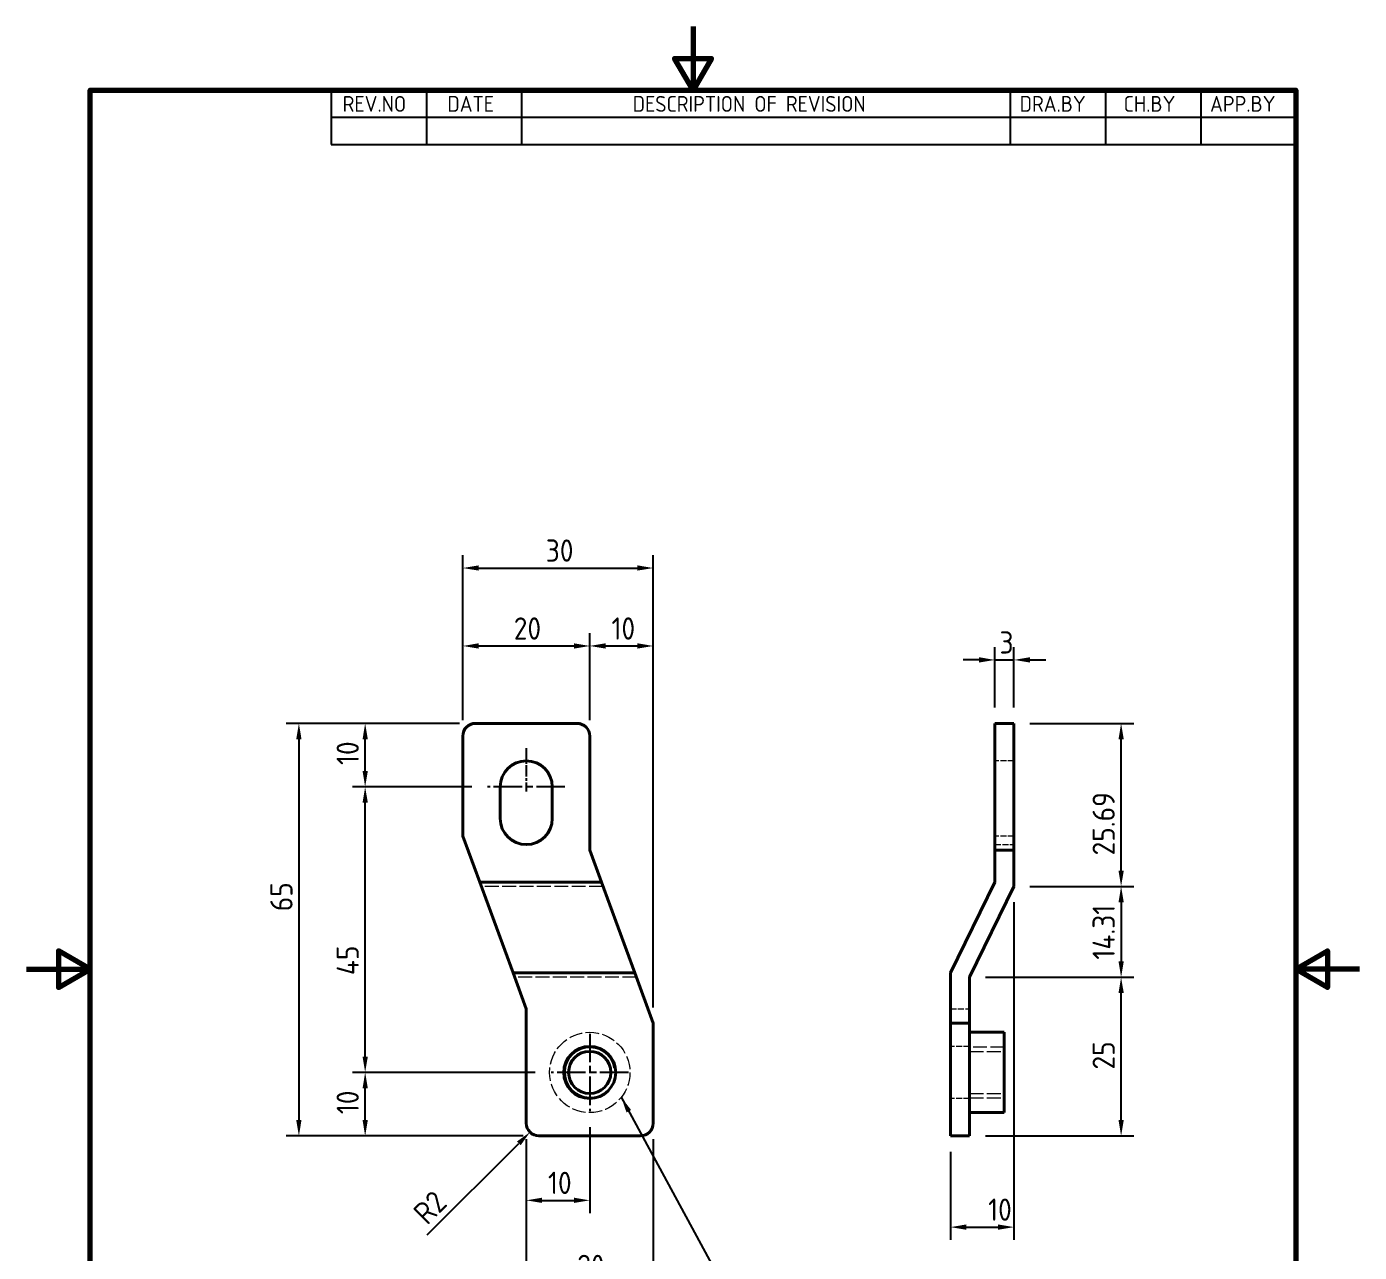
# Model space of a CAD drawing. Header units: millimetres. Extents: x 0 to 210, y 0 to 297.
# Drawn here: x 0 to 210, y 103.9 to 297 of the extents above; entities that cross this region are included whole.
import ezdxf

# ---------------------------------------------------------------- set-up
doc = ezdxf.new("R2010")
doc.units = ezdxf.units.MM
doc.linetypes.add('CHAIN', pattern=[0.3543, 0.2362, -0.0295, 0.0591, -0.0295])
doc.linetypes.add('DASHED', pattern=[0.2067, 0.1654, -0.0413])
doc.layers.get('0').update_dxf_attribs({"color": 3, "lineweight": 25})
for name, color, linetype, lineweight in [('가려진 것(ISO)', 2, 'DASHED', 18), ('가시적인 것(ISO)', 3, 'Continuous', 40), ('가시적인 좁은 것(ISO)', 3, 'Continuous', 35), ('경계(ISO)', 7, 'Continuous', 70), ('기호(ISO)', 5, 'Continuous', 25), ('중심 표식(ISO)', 1, 'Continuous', 25), ('치수(ISO)', 7, 'Continuous', 25)]:
    doc.layers.add(name, color=color, linetype=linetype, lineweight=lineweight)
doc.styles.add('ISO Proportiona M2B', font='isocp.shx')
doc.styles.add('치수 텍스트_PSTEK_POSCO', font='isocp.shx')
doc.dimstyles.new('치수_PSTEK_POSCO', dxfattribs={"dimtxt": 3.5, "dimasz": 2.5, "dimexe": 2, "dimexo": 2.5, "dimgap": 1, "dimtad": 1, "dimrnd": 1e-08, "dimdsep": 46, "dimtxsty": '치수 텍스트_PSTEK_POSCO', "dimcen": 0.09, "dimdle": 10, "dimclrd": 7, "dimclre": 7, "dimclrt": 2, "dimadec": 1, "dimazin": 2, "dimtfac": 1, "dimtmove": 0, "dimatfit": 3, "dimfxl": 0, "dimtolj": 1, "dimlwd": -1, "dimlwe": -1, "dimarcsym": 0})
doc.dimstyles.new('치수_PSTEK_POSCO$7', dxfattribs={"dimtxt": 3.5, "dimasz": 2.5, "dimexe": 2, "dimexo": 2.5, "dimgap": 1, "dimtad": 1, "dimrnd": 1e-08, "dimdsep": 46, "dimtxsty": '치수 텍스트_PSTEK_POSCO', "dimcen": 0.09, "dimdle": 10, "dimclrd": 7, "dimclre": 7, "dimclrt": 2, "dimadec": 1, "dimazin": 2, "dimtfac": 1, "dimtmove": 0, "dimatfit": 3, "dimfxl": 0, "dimtolj": 1, "dimlwd": -1, "dimlwe": -1, "dimarcsym": 0})

# ---------------------------------------------------------------- blocks, each defined once
blk = doc.blocks.new('경계 Default Border')
at = {"layer": '경계(ISO)', "flags": 128}
for points in [[(105, 297), (105, 287), (102.11, 292), (107.89, 292), (105, 287)], [(10, 10), (10, 287), (200, 287), (200, 10), (10, 10)], [(0, 148.5), (10, 148.5), (5, 151.39), (5, 145.61), (10, 148.5)], [(210, 148.5), (200, 148.5), (205, 151.39), (205, 145.61), (200, 148.5)]]:
    blk.add_lwpolyline(points, dxfattribs=at)
blk = doc.blocks.new('리비전 내역')
at = {"layer": '기호(ISO)'}
for p, q in [((48, 287), (200, 287)), ((48, 287), (48, 282.72)), ((63, 287), (63, 282.72)), ((78, 287), (78, 282.72)), ((155, 287), (155, 282.72)), ((170, 287), (170, 282.72)), ((185, 287), (185, 282.72)), ((200, 287), (200, 282.72)), ((48, 282.72), (200, 282.72)), ((48, 282.72), (48, 278.44)), ((63, 282.72), (63, 278.44)), ((78, 282.72), (78, 278.44)), ((155, 282.72), (155, 278.44)), ((170, 282.72), (170, 278.44)), ((185, 282.72), (185, 278.44)), ((200, 282.72), (200, 278.44)), ((48, 278.44), (200, 278.44))]:
    blk.add_line(p, q, dxfattribs=at)
at = {"layer": '기호(ISO)', "color": 2, "char_height": 2.5, "attachment_point": 7, "style": 'ISO Proportiona M2B'}
for s, insert in [('REV.NO', (49.79, 283.58)), ('DATE', (66.31, 283.58)), ('DESCRIPTION OF REVISION', (95.51, 283.58)), ('DRA.BY', (156.48, 283.58)), ('CH.BY', (172.86, 283.58)), ('APP.BY', (186.48, 283.58))]:
    blk.add_mtext(s, dxfattribs=dict(at, insert=insert))
blk = doc.blocks.new('*D22')
at = {"layer": 'Defpoints', "color": 0, "transparency": 16777216}
for p in [(53.34, 132.22), (82.63, 132.22), (80.73, 122.22)]:
    blk.add_point(p, dxfattribs=at)
at = {"layer": '치수(ISO)', "color": 7, "transparency": 16777216}
for p, q in [((80.13, 132.22), (51.34, 132.22)), ((53.34, 124.72), (53.34, 129.72)), ((78.23, 122.22), (51.34, 122.22))]:
    blk.add_line(p, q, dxfattribs=at)
for points in [[(52.93, 129.72), (53.76, 129.72), (53.34, 132.22)], [(52.93, 124.72), (53.76, 124.72), (53.34, 122.22)]]:
    blk.add_solid(points, dxfattribs=at)
at = {"layer": '치수(ISO)', "color": 2, "transparency": 16777216, "insert": (50.59, 125.64), "char_height": 3.5, "attachment_point": 4, "rotation": 90, "style": '치수 텍스트_PSTEK_POSCO'}
blk.add_mtext('\\A1;10', dxfattribs=at)
blk = doc.blocks.new('*D23')
at = {"layer": 'Defpoints', "color": 0, "transparency": 16777216}
for p in [(53.34, 177.22), (72.63, 177.22), (82.63, 132.22)]:
    blk.add_point(p, dxfattribs=at)
at = {"layer": '치수(ISO)', "color": 7, "transparency": 16777216}
for p, q in [((70.13, 177.22), (51.34, 177.22)), ((53.34, 134.72), (53.34, 174.72)), ((80.13, 132.22), (51.34, 132.22))]:
    blk.add_line(p, q, dxfattribs=at)
for points in [[(52.93, 174.72), (53.76, 174.72), (53.34, 177.22)], [(52.93, 134.72), (53.76, 134.72), (53.34, 132.22)]]:
    blk.add_solid(points, dxfattribs=at)
at = {"layer": '치수(ISO)', "color": 2, "transparency": 16777216, "insert": (50.59, 147.56), "char_height": 3.5, "attachment_point": 4, "rotation": 90, "style": '치수 텍스트_PSTEK_POSCO'}
blk.add_mtext('\\A1;45', dxfattribs=at)
blk = doc.blocks.new('*D24')
at = {"layer": 'Defpoints', "color": 0, "transparency": 16777216}
for p in [(53.34, 187.22), (70.73, 187.22), (72.63, 177.22)]:
    blk.add_point(p, dxfattribs=at)
at = {"layer": '치수(ISO)', "color": 7, "transparency": 16777216}
for p, q in [((68.23, 187.22), (51.34, 187.22)), ((53.34, 179.72), (53.34, 184.72)), ((70.13, 177.22), (51.34, 177.22))]:
    blk.add_line(p, q, dxfattribs=at)
for points in [[(52.93, 184.72), (53.76, 184.72), (53.34, 187.22)], [(52.93, 179.72), (53.76, 179.72), (53.34, 177.22)]]:
    blk.add_solid(points, dxfattribs=at)
at = {"layer": '치수(ISO)', "color": 2, "transparency": 16777216, "insert": (50.59, 180.66), "char_height": 3.5, "attachment_point": 4, "rotation": 90, "style": '치수 텍스트_PSTEK_POSCO'}
blk.add_mtext('\\A1;10', dxfattribs=at)
blk = doc.blocks.new('*D25')
at = {"layer": 'Defpoints', "color": 0, "transparency": 16777216}
for p in [(148.58, 147.22), (172.46, 147.22), (148.58, 122.22)]:
    blk.add_point(p, dxfattribs=at)
at = {"layer": '치수(ISO)', "color": 7, "transparency": 16777216}
for p, q in [((151.08, 147.22), (174.46, 147.22)), ((172.46, 124.72), (172.46, 144.72)), ((151.08, 122.22), (174.46, 122.22))]:
    blk.add_line(p, q, dxfattribs=at)
for points in [[(172.05, 144.72), (172.88, 144.72), (172.46, 147.22)], [(172.05, 124.72), (172.88, 124.72), (172.46, 122.22)]]:
    blk.add_solid(points, dxfattribs=at)
at = {"layer": '치수(ISO)', "color": 2, "transparency": 16777216, "insert": (169.71, 132.68), "char_height": 3.5, "attachment_point": 4, "rotation": 90, "style": '치수 텍스트_PSTEK_POSCO'}
blk.add_mtext('\\A1;25', dxfattribs=at)
blk = doc.blocks.new('*D26')
at = {"layer": 'Defpoints', "color": 0, "transparency": 16777216}
for p in [(155.58, 187.22), (172.46, 187.22), (155.58, 161.53)]:
    blk.add_point(p, dxfattribs=at)
at = {"layer": '치수(ISO)', "color": 7, "transparency": 16777216}
for p, q in [((158.08, 187.22), (174.46, 187.22)), ((172.46, 164.03), (172.46, 184.72)), ((158.08, 161.53), (174.46, 161.53))]:
    blk.add_line(p, q, dxfattribs=at)
for points in [[(172.05, 184.72), (172.88, 184.72), (172.46, 187.22)], [(172.05, 164.03), (172.88, 164.03), (172.46, 161.53)]]:
    blk.add_solid(points, dxfattribs=at)
at = {"layer": '치수(ISO)', "color": 2, "transparency": 16777216, "insert": (169.71, 166.42), "char_height": 3.5, "attachment_point": 4, "rotation": 90, "style": '치수 텍스트_PSTEK_POSCO'}
blk.add_mtext('\\A1;25.69', dxfattribs=at)
blk = doc.blocks.new('*D27')
at = {"layer": 'Defpoints', "color": 0, "transparency": 16777216}
for p in [(155.58, 161.53), (145.58, 122.22), (155.58, 107.85)]:
    blk.add_point(p, dxfattribs=at)
at = {"layer": '치수(ISO)', "color": 7, "transparency": 16777216}
for p, q in [((155.58, 159.03), (155.58, 105.85)), ((145.58, 119.72), (145.58, 105.85)), ((148.08, 107.85), (153.08, 107.85))]:
    blk.add_line(p, q, dxfattribs=at)
for points in [[(148.08, 108.27), (148.08, 107.43), (145.58, 107.85)], [(153.08, 108.27), (153.08, 107.43), (155.58, 107.85)]]:
    blk.add_solid(points, dxfattribs=at)
at = {"layer": '치수(ISO)', "color": 2, "transparency": 16777216, "insert": (151.5, 110.6), "char_height": 3.5, "attachment_point": 4, "style": '치수 텍스트_PSTEK_POSCO'}
blk.add_mtext('\\A1;10', dxfattribs=at)
blk = doc.blocks.new('*D28')
at = {"layer": 'Defpoints', "color": 0, "transparency": 16777216}
for p in [(155.58, 197.22), (152.58, 187.22), (155.58, 187.22)]:
    blk.add_point(p, dxfattribs=at)
at = {"layer": '치수(ISO)', "color": 7, "transparency": 16777216}
for p, q in [((152.58, 189.72), (152.58, 199.22)), ((155.58, 189.72), (155.58, 199.22)), ((150.08, 197.22), (147.58, 197.22)), ((152.58, 197.22), (155.58, 197.22)), ((158.08, 197.22), (160.58, 197.22))]:
    blk.add_line(p, q, dxfattribs=at)
for points in [[(150.08, 197.64), (150.08, 196.81), (152.58, 197.22)], [(158.08, 197.64), (158.08, 196.81), (155.58, 197.22)]]:
    blk.add_solid(points, dxfattribs=at)
at = {"layer": '치수(ISO)', "color": 2, "transparency": 16777216, "insert": (153.3, 199.97), "char_height": 3.5, "attachment_point": 4, "style": '치수 텍스트_PSTEK_POSCO'}
blk.add_mtext('\\A1;3', dxfattribs=at)
blk = doc.blocks.new('*D29')
at = {"layer": 'Defpoints', "color": 0, "transparency": 16777216}
for p in [(88.73, 199.42), (68.73, 185.22), (88.73, 185.22)]:
    blk.add_point(p, dxfattribs=at)
at = {"layer": '치수(ISO)', "color": 7, "transparency": 16777216}
for p, q in [((68.73, 187.72), (68.73, 201.42)), ((88.73, 187.72), (88.73, 201.42)), ((71.23, 199.42), (86.23, 199.42))]:
    blk.add_line(p, q, dxfattribs=at)
for points in [[(71.23, 199.84), (71.23, 199), (68.73, 199.42)], [(86.23, 199.84), (86.23, 199), (88.73, 199.42)]]:
    blk.add_solid(points, dxfattribs=at)
at = {"layer": '치수(ISO)', "color": 2, "transparency": 16777216, "insert": (76.76, 202.17), "char_height": 3.5, "attachment_point": 4, "style": '치수 텍스트_PSTEK_POSCO'}
blk.add_mtext('\\A1;20', dxfattribs=at)
blk = doc.blocks.new('*D30')
at = {"layer": 'Defpoints', "color": 0, "transparency": 16777216}
for p in [(98.73, 199.42), (88.73, 185.22), (98.73, 139.97)]:
    blk.add_point(p, dxfattribs=at)
at = {"layer": '치수(ISO)', "color": 7, "transparency": 16777216}
for p, q in [((88.73, 187.72), (88.73, 201.42)), ((98.73, 142.47), (98.73, 201.42)), ((91.23, 199.42), (96.23, 199.42))]:
    blk.add_line(p, q, dxfattribs=at)
for points in [[(91.23, 199.84), (91.23, 199), (88.73, 199.42)], [(96.23, 199.84), (96.23, 199), (98.73, 199.42)]]:
    blk.add_solid(points, dxfattribs=at)
at = {"layer": '치수(ISO)', "color": 2, "transparency": 16777216, "insert": (92.15, 202.17), "char_height": 3.5, "attachment_point": 4, "style": '치수 텍스트_PSTEK_POSCO'}
blk.add_mtext('\\A1;10', dxfattribs=at)
blk = doc.blocks.new('*D31')
at = {"layer": 'Defpoints', "color": 0, "transparency": 16777216}
for p in [(70.73, 187.22), (42.9, 122.22), (80.73, 122.22)]:
    blk.add_point(p, dxfattribs=at)
at = {"layer": '치수(ISO)', "color": 7, "transparency": 16777216}
for p, q in [((68.23, 187.22), (40.9, 187.22)), ((42.9, 184.72), (42.9, 124.72)), ((78.23, 122.22), (40.9, 122.22))]:
    blk.add_line(p, q, dxfattribs=at)
for points in [[(42.48, 184.72), (43.31, 184.72), (42.9, 187.22)], [(42.48, 124.72), (43.31, 124.72), (42.9, 122.22)]]:
    blk.add_solid(points, dxfattribs=at)
at = {"layer": '치수(ISO)', "color": 2, "transparency": 16777216, "insert": (40.15, 157.62), "char_height": 3.5, "attachment_point": 4, "rotation": 90, "style": '치수 텍스트_PSTEK_POSCO'}
blk.add_mtext('\\A1;65', dxfattribs=at)
blk = doc.blocks.new('*D32')
at = {"layer": 'Defpoints', "color": 0, "transparency": 16777216}
for p in [(88.73, 126.12), (78.73, 124.22), (88.73, 112.07)]:
    blk.add_point(p, dxfattribs=at)
at = {"layer": '치수(ISO)', "color": 7, "transparency": 16777216}
for p, q in [((88.73, 123.62), (88.73, 110.07)), ((78.73, 121.72), (78.73, 110.07)), ((81.23, 112.07), (86.23, 112.07))]:
    blk.add_line(p, q, dxfattribs=at)
for points in [[(81.23, 112.49), (81.23, 111.66), (78.73, 112.07)], [(86.23, 112.49), (86.23, 111.66), (88.73, 112.07)]]:
    blk.add_solid(points, dxfattribs=at)
at = {"layer": '치수(ISO)', "color": 2, "transparency": 16777216, "insert": (82.15, 114.82), "char_height": 3.5, "attachment_point": 4, "style": '치수 텍스트_PSTEK_POSCO'}
blk.add_mtext('\\A1;10', dxfattribs=at)
blk = doc.blocks.new('*D33')
at = {"layer": 'Defpoints', "color": 0, "transparency": 16777216}
for p in [(78.73, 124.22), (98.73, 124.22), (98.73, 98.99)]:
    blk.add_point(p, dxfattribs=at)
at = {"layer": '치수(ISO)', "color": 7, "transparency": 16777216}
for p, q in [((78.73, 121.72), (78.73, 96.99)), ((98.73, 121.72), (98.73, 96.99)), ((81.23, 98.99), (96.23, 98.99))]:
    blk.add_line(p, q, dxfattribs=at)
for points in [[(81.23, 99.41), (81.23, 98.57), (78.73, 98.99)], [(96.23, 99.41), (96.23, 98.57), (98.73, 98.99)]]:
    blk.add_solid(points, dxfattribs=at)
at = {"layer": '치수(ISO)', "color": 2, "transparency": 16777216, "insert": (86.76, 101.74), "char_height": 3.5, "attachment_point": 4, "style": '치수 텍스트_PSTEK_POSCO'}
blk.add_mtext('\\A1;20', dxfattribs=at)
blk = doc.blocks.new('*D34')
at = {"layer": 'Defpoints', "color": 0, "transparency": 16777216}
for p in [(80.73, 124.22), (79.32, 122.81)]:
    blk.add_point(p, dxfattribs=at)
at = {"layer": '치수(ISO)', "color": 7, "transparency": 16777216}
blk.add_line((63.12, 106.62), (77.55, 121.04), dxfattribs=at)
blk.add_solid([(77.25, 121.34), (77.84, 120.75), (79.32, 122.81)], dxfattribs=at)
at = {"layer": '치수(ISO)', "color": 2, "transparency": 16777216, "insert": (61.88, 109.27), "char_height": 3.5, "attachment_point": 4, "rotation": 45, "style": '치수 텍스트_PSTEK_POSCO'}
blk.add_mtext('\\A1;R2', dxfattribs=at)
blk = doc.blocks.new('*D35')
at = {"layer": 'Defpoints', "color": 0, "transparency": 16777216}
for p in [(98.73, 211.7), (68.73, 185.22), (98.73, 139.97)]:
    blk.add_point(p, dxfattribs=at)
at = {"layer": '치수(ISO)', "color": 7, "transparency": 16777216}
for p, q in [((68.73, 187.72), (68.73, 213.7)), ((98.73, 142.47), (98.73, 213.7)), ((71.23, 211.7), (96.23, 211.7))]:
    blk.add_line(p, q, dxfattribs=at)
for points in [[(71.23, 212.12), (71.23, 211.29), (68.73, 211.7)], [(96.23, 212.12), (96.23, 211.29), (98.73, 211.7)]]:
    blk.add_solid(points, dxfattribs=at)
at = {"layer": '치수(ISO)', "color": 2, "transparency": 16777216, "insert": (81.8, 214.45), "char_height": 3.5, "attachment_point": 4, "style": '치수 텍스트_PSTEK_POSCO'}
blk.add_mtext('\\A1;30', dxfattribs=at)
blk = doc.blocks.new('*D36')
at = {"layer": 'Defpoints', "color": 0, "transparency": 16777216}
for p in [(155.58, 161.53), (148.58, 147.22), (172.46, 147.22)]:
    blk.add_point(p, dxfattribs=at)
at = {"layer": '치수(ISO)', "color": 7, "transparency": 16777216}
for p, q in [((158.08, 161.53), (174.46, 161.53)), ((172.46, 159.03), (172.46, 149.72)), ((151.08, 147.22), (174.46, 147.22))]:
    blk.add_line(p, q, dxfattribs=at)
for points in [[(172.05, 159.03), (172.88, 159.03), (172.46, 161.53)], [(172.05, 149.72), (172.88, 149.72), (172.46, 147.22)]]:
    blk.add_solid(points, dxfattribs=at)
at = {"layer": '치수(ISO)', "color": 2, "transparency": 16777216, "insert": (169.71, 150), "char_height": 3.5, "attachment_point": 4, "rotation": 90, "style": '치수 텍스트_PSTEK_POSCO'}
blk.add_mtext('\\A1;14.31', dxfattribs=at)

msp = doc.modelspace()

# ---------------------------------------------------------------- linework, layer by layer
at = {"layer": '가려진 것(ISO)', "ltscale": 5.71399}
for p, q in [((155.576, 181.323), (152.576, 181.323)), ((155.576, 169.475), (152.576, 169.475)), ((152.576, 168.123), (155.576, 168.123)), ((145.576, 142.223), (148.576, 142.223)), ((148.576, 136.323), (145.576, 136.323)), ((148.576, 128.123), (145.576, 128.123))]:
    msp.add_line(p, q, dxfattribs=at)
at = {"layer": '가려진 것(ISO)', "ltscale": 13.251479}
for p, q in [((90.82, 161.528), (71.646, 161.528)), ((96.069, 147.223), (76.895, 147.223))]:
    msp.add_line(p, q, dxfattribs=at)
at = {"layer": '가려진 것(ISO)', "ltscale": 13.231737}
for p, q in [((154.046, 136.223), (148.576, 136.223)), ((148.576, 135.546), (154.046, 135.546)), ((148.576, 128.899), (154.046, 128.899)), ((148.576, 128.223), (154.046, 128.223))]:
    msp.add_line(p, q, dxfattribs=at)
at = {"layer": '가려진 것(ISO)', "ltscale": 12.817657}
msp.add_circle((88.73, 132.223), 6.325, dxfattribs=at)
at = {"layer": '가시적인 것(ISO)'}
for p, q in [((86.73, 187.223), (70.73, 187.223)), ((152.576, 185.223), (152.576, 187.223)), ((155.576, 187.223), (152.576, 187.223)), ((155.576, 187.223), (155.576, 185.223)), ((68.73, 169.475), (68.73, 185.223)), ((88.73, 167.223), (88.73, 185.223)), ((152.576, 167.223), (152.576, 185.223)), ((155.576, 185.223), (155.576, 167.223)), ((74.63, 172.223), (74.63, 177.223)), ((82.83, 177.223), (82.83, 172.223)), ((68.73, 169.475), (71.391, 162.223)), ((90.565, 162.223), (88.73, 167.223)), ((152.576, 162.223), (152.576, 167.223)), ((152.576, 167.223), (155.576, 167.223)), ((155.576, 167.223), (155.576, 161.528)), ((90.565, 162.223), (71.391, 162.223)), ((71.391, 162.223), (76.64, 147.918)), ((95.814, 147.918), (90.565, 162.223)), ((145.576, 147.918), (152.576, 162.223)), ((155.576, 161.528), (148.576, 147.223)), ((95.814, 147.918), (76.64, 147.918)), ((76.64, 147.918), (78.73, 142.223)), ((98.73, 139.971), (95.814, 147.918)), ((145.576, 139.971), (145.576, 147.918)), ((148.576, 147.223), (148.576, 139.971)), ((78.73, 142.223), (78.73, 124.223)), ((98.73, 139.971), (98.73, 124.223)), ((148.576, 139.971), (145.576, 139.971)), ((145.576, 139.971), (145.576, 124.223)), ((148.576, 124.223), (148.576, 139.971)), ((148.576, 138.548), (154.046, 138.548)), ((154.046, 125.898), (154.046, 138.548)), ((145.576, 122.223), (145.576, 124.223)), ((148.576, 125.898), (154.046, 125.898)), ((148.576, 124.223), (148.576, 122.223)), ((96.73, 122.223), (80.73, 122.223)), ((145.576, 122.223), (148.576, 122.223))]:
    msp.add_line(p, q, dxfattribs=at)
for radius in [4.1, 3.324]:
    msp.add_circle((88.73, 132.223), radius, dxfattribs=at)
for centre, radius, start, end in [((70.73, 185.223), 2, 90, 180), ((86.73, 185.223), 2, 0, 90), ((78.73, 177.223), 4.1, 0, 180), ((78.73, 172.223), 4.1, 180, 0), ((80.73, 124.223), 2, 180, 270), ((96.73, 124.223), 2, 270, 0)]:
    msp.add_arc(centre, radius, start, end, dxfattribs=at)
at = {"layer": '가시적인 좁은 것(ISO)'}
msp.add_arc((88.73, 132.223), 4, 10, 280, dxfattribs=at)
at = {"layer": '중심 표식(ISO)', "linetype": 'CHAIN', "ltscale": 7.611671}
msp.add_line((78.73, 183.323), (78.73, 176.473), dxfattribs=at)
at = {"layer": '중심 표식(ISO)', "linetype": 'CHAIN', "ltscale": 19.051651}
for p, q in [((84.83, 177.223), (72.63, 177.223)), ((88.73, 138.323), (88.73, 126.123)), ((94.83, 132.223), (82.63, 132.223))]:
    msp.add_line(p, q, dxfattribs=at)

# ---------------------------------------------------------------- block references
msp.add_blockref('경계 Default Border', (0, 0))
at = {"layer": '기호(ISO)'}
msp.add_blockref('리비전 내역', (0, 0), dxfattribs=at)

# ---------------------------------------------------------------- dimensions: what is measured, and where the dimension line sits
at = {"layer": '치수(ISO)', "color": 7}
dim = msp.add_linear_dim(base=(98.73, 211.703), p1=(68.73, 185.223), p2=(98.73, 139.971), dimstyle='치수_PSTEK_POSCO', override={"dimdec": 2, "dimtp": 0, "dimtm": 0, "dimtdec": 2, "dimtofl": 0, "dimatfit": 1}, dxfattribs=at)
dim.commit()
dim.dimension.update_dxf_attribs({"geometry": '*D35', "text_midpoint": (83.73, 211.703), "dimtype": 160})
for base, p1, p2, angle, override, picture, middle in [((88.73, 199.419), (68.73, 185.223), (88.73, 185.223), 180, {"dimdec": 2, "dimtp": 0, "dimtm": 0, "dimtdec": 2, "dimtofl": 0, "dimatfit": 1}, '*D29', (78.73, 199.419)), ((98.73, 199.419), (88.73, 185.223), (98.73, 139.971), 180, {"dimdec": 2, "dimtp": 0, "dimtm": 0, "dimtdec": 2, "dimtofl": 0, "dimatfit": 1}, '*D30', (93.73, 199.419)), ((155.576, 197.223), (152.576, 187.223), (155.576, 187.223), 180, {"dimdec": 2, "dimtp": 0, "dimtm": 0, "dimtdec": 2, "dimtofl": 1, "dimatfit": 1}, '*D28', (154.076, 197.223)), ((42.897, 122.223), (70.73, 187.223), (80.73, 122.223), 90, {"dimdec": 2, "dimtp": 0, "dimtm": 0, "dimtdec": 2, "dimtofl": 0, "dimatfit": 1}, '*D31', (42.897, 159.723)), ((53.344, 187.223), (72.63, 177.223), (70.73, 187.223), 90, {"dimdec": 2, "dimtp": 0, "dimtm": 0, "dimtdec": 2, "dimtofl": 0, "dimatfit": 1}, '*D24', (53.344, 182.233)), ((172.4621, 187.2229), (155.5756, 161.5283), (155.5756, 187.2229), 90, {"dimdec": 2, "dimtp": 0, "dimtm": 0, "dimtdec": 2, "dimtofl": 0, "dimatfit": 1}, '*D26', (172.4621, 171.4891)), ((53.344, 177.223), (82.63, 132.223), (72.63, 177.223), 90, {"dimdec": 2, "dimtp": 0, "dimtm": 0, "dimtdec": 2, "dimtofl": 0, "dimatfit": 1}, '*D23', (53.344, 149.733)), ((172.4621, 147.2229), (155.5756, 161.5283), (148.5756, 147.2229), 90, {"dimdec": 2, "dimtp": 0, "dimtm": 0, "dimtdec": 2, "dimtofl": 0, "dimatfit": 1}, '*D36', (172.4621, 154.3756)), ((155.576, 107.849), (145.576, 122.223), (155.576, 161.528), 180, {"dimdec": 2, "dimtp": 0, "dimtm": 0, "dimtdec": 2, "dimtofl": 0, "dimatfit": 1}, '*D27', (153.076, 107.849)), ((172.462, 147.223), (148.576, 122.223), (148.576, 147.223), 90, {"dimdec": 2, "dimtp": 0, "dimtm": 0, "dimtdec": 2, "dimtofl": 0, "dimatfit": 1}, '*D25', (172.462, 134.723)), ((53.344, 132.223), (80.73, 122.223), (82.63, 132.223), 90, {"dimdec": 2, "dimtp": 0, "dimtm": 0, "dimtdec": 2, "dimtofl": 0, "dimatfit": 1}, '*D22', (53.344, 127.213)), ((88.73, 112.072), (78.73, 124.223), (88.73, 126.123), 180, {"dimdec": 2, "dimtp": 0, "dimtm": 0, "dimtdec": 2, "dimtofl": 0, "dimatfit": 1}, '*D32', (83.73, 112.072)), ((98.73, 98.991), (78.73, 124.223), (98.73, 124.223), 180, {"dimdec": 2, "dimtp": 0, "dimtm": 0, "dimtdec": 2, "dimtofl": 0, "dimatfit": 1}, '*D33', (88.73, 98.991))]:
    dim = msp.add_linear_dim(base=base, p1=p1, p2=p2, angle=angle, dimstyle='치수_PSTEK_POSCO', override=override, dxfattribs=at)
    dim.commit()
    dim.dimension.update_dxf_attribs({"geometry": picture, "text_midpoint": middle, "dimtype": 160})
dim = msp.add_radius_dim(center=(80.73, 124.223), mpoint=(79.316, 122.809), dimstyle='치수_PSTEK_POSCO', override={"dimdec": 2, "dimcen": 0, "dimtp": 0, "dimtm": 0, "dimtdec": 2, "dimtofl": 0}, dxfattribs=at)
dim.commit()
dim.dimension.update_dxf_attribs({"geometry": '*D34', "text_midpoint": (65.389, 108.882), "dimtype": 164})

# ---------------------------------------------------------------- leaders
at = {"layer": '기호(ISO)', "color": 7, "annotation_type": 0, "has_hookline": 1, "hookline_direction": 0, "text_width": 40.489}
msp.add_leader([(93.696, 128.306), (108.957, 100.14), (111.457, 100.14)], dimstyle='치수_PSTEK_POSCO$7', override={"dimtad": 0}, dxfattribs=at)

doc.saveas('drawing.dxf')
